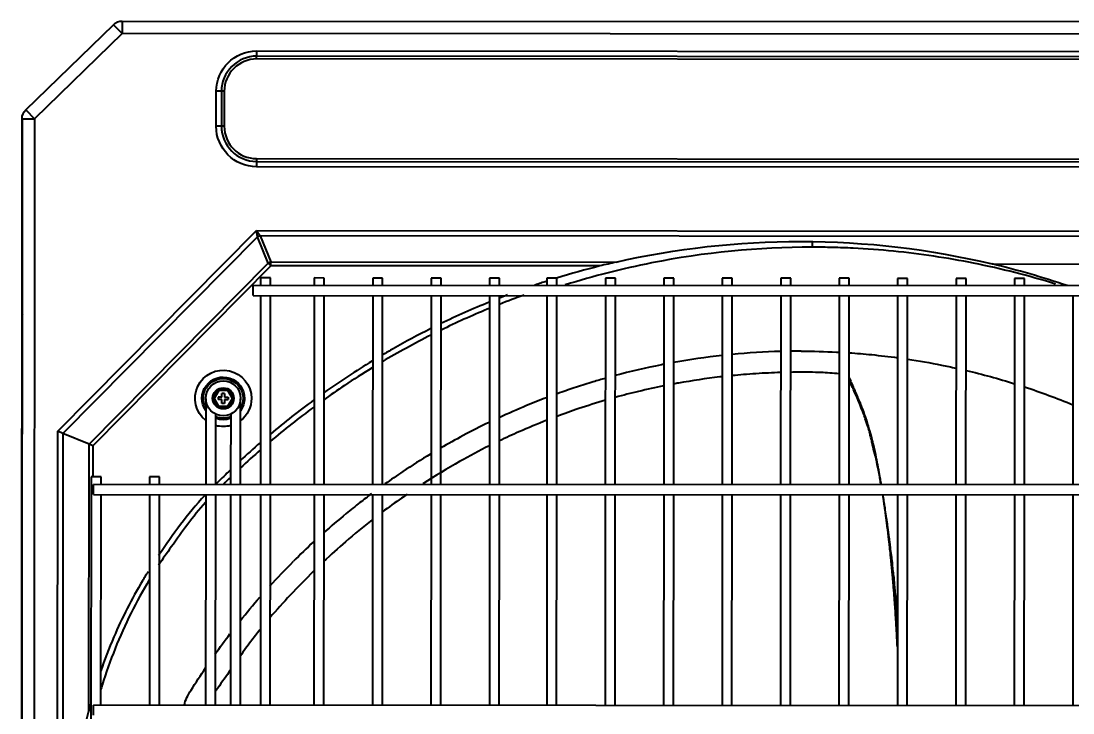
# Model space of a CAD drawing. Extents: x 58467 to 79089, y -33726 to -17391.
# Drawn here: x 72275.25 to 72317.54, y -20529.32 to -20501.52 of the extents above; entities that cross this region are included whole.
import ezdxf

# ---------------------------------------------------------------- set-up
doc = ezdxf.new("R2010")
doc.units = 0
doc.header["$LTSCALE"] = 100
doc.layers.add('+ENTE-ST-DOSEME USTU KONDDRENAJ', color=110, linetype='DOSEMEUSTUKONDENSDRENAJ_LINE', lineweight=40)
doc.linetypes.add('DOSEMEUSTUKONDENSDRENAJ_LINE', pattern='A,300,-40,["CD",Standard,S=15,R=0,X=-35,Y=-7.5],0', length=340)

# ---------------------------------------------------------------- blocks, each defined once
blk = doc.blocks.new('4. KAT')
at = {"color": 3}
for p, q in [((54063.248, -33206.174, -3.339), (54066.771, -33202.749, -3.339)), ((54066.771, -33202.749, -3.339), (54067.125, -33203.103, -3.339)), ((54067.125, -33202.603, -3.339), (54183.127, -33202.674, -3.339)), ((54067.125, -33202.603, -3.339), (54067.125, -33203.103, -3.339)), ((54067.125, -33203.103, -3.339), (54063.601, -33206.528, -3.339)), ((54183.127, -33203.173, -3.339), (54067.125, -33203.103, -3.339)), ((54072.531, -33203.802, -3.339), (54177.676, -33203.866, -3.339)), ((54072.531, -33203.802, -3.339), (54072.531, -33204.014, -3.339)), ((54177.676, -33204.078, -3.339), (54072.531, -33204.014, -3.339)), ((54072.531, -33204.126, -3.339), (54072.531, -33204.014, -3.339)), ((54177.676, -33204.19, -3.339), (54072.531, -33204.126, -3.339)), ((54070.905, -33206.831, -3.339), (54070.906, -33205.425, -3.339)), ((54071.118, -33205.425, -3.339), (54070.906, -33205.425, -3.339)), ((54071.118, -33205.425, -3.339), (54071.117, -33206.831, -3.339)), ((54071.23, -33205.425, -3.339), (54071.118, -33205.425, -3.339)), ((54071.23, -33205.425, -3.339), (54071.23, -33206.831, -3.339)), ((54063.248, -33206.174, -3.339), (54063.601, -33206.528, -3.339)), ((54063.06, -33274.579, -3.339), (54063.102, -33206.528, -3.339)), ((54063.102, -33206.574, -3.339), (54063.06, -33274.579, -3.339)), ((54063.102, -33206.574, -3.339), (54063.06, -33274.579, -3.339)), ((54063.102, -33206.528, -3.339), (54063.601, -33206.528, -3.339)), ((54063.601, -33206.528, -3.339), (54063.56, -33274.58, -3.339)), ((54071.117, -33206.831, -3.339), (54070.905, -33206.831, -3.339)), ((54071.23, -33206.831, -3.339), (54071.117, -33206.831, -3.339)), ((54072.529, -33208.243, -3.339), (54072.528, -33208.456, -3.339)), ((54072.529, -33208.131, -3.339), (54072.529, -33208.243, -3.339)), ((54072.529, -33208.131, -3.339), (54177.673, -33208.195, -3.339)), ((54072.529, -33208.243, -3.339), (54177.673, -33208.307, -3.339)), ((54177.673, -33208.52, -3.339), (54072.528, -33208.456, -3.339)), ((54064.534, -33219.089, -3.339), (54072.52, -33211.023, -3.339)), ((54072.52, -33211.023, -3.339), (54177.678, -33211.087, -3.339)), ((54072.562, -33211.28, -3.339), (54072.52, -33211.023, -3.339)), ((54072.52, -33211.023, -3.339), (54072.672, -33211.235, -3.339)), ((54072.672, -33211.235, -3.339), (54073.105, -33212.283, -3.339)), ((54177.526, -33211.299, -3.339), (54072.672, -33211.235, -3.339)), ((54072.562, -33211.28, -3.339), (54064.746, -33219.177, -3.339)), ((54072.995, -33212.328, -3.339), (54072.562, -33211.28, -3.339)), ((54065.793, -33219.612, -3.339), (54072.995, -33212.328, -3.339)), ((54073.105, -33212.438, -3.339), (54065.949, -33219.676, -3.339)), ((54073.105, -33212.438, -3.339), (54072.995, -33212.328, -3.339)), ((54073.105, -33212.283, -3.339), (54086.982, -33212.291, -3.339)), ((54073.105, -33212.438, -3.339), (54073.105, -33212.283, -3.339)), ((54086.333, -33212.446, -3.339), (54073.105, -33212.438, -3.339)), ((54102.099, -33212.365, -3.339), (54112.921, -33212.371, -3.339)), ((54072.692, -33212.927, -3.339), (54072.692, -33213.227, -3.339)), ((54073.092, -33212.927, -3.339), (54072.692, -33212.927, -3.339)), ((54073.092, -33213.227, -3.339), (54073.092, -33212.927, -3.339)), ((54074.848, -33212.928, -3.339), (54074.848, -33213.229, -3.339)), ((54075.248, -33212.929, -3.339), (54074.848, -33212.928, -3.339)), ((54075.248, -33213.229, -3.339), (54075.248, -33212.929, -3.339)), ((54077.198, -33212.93, -3.339), (54077.198, -33213.23, -3.339)), ((54077.598, -33212.93, -3.339), (54077.198, -33212.93, -3.339)), ((54077.598, -33213.23, -3.339), (54077.598, -33212.93, -3.339)), ((54079.548, -33212.931, -3.339), (54079.547, -33213.231, -3.339)), ((54079.947, -33212.931, -3.339), (54079.548, -33212.931, -3.339)), ((54079.947, -33213.232, -3.339), (54079.947, -33212.931, -3.339)), ((54081.897, -33212.933, -3.339), (54081.897, -33213.233, -3.339)), ((54082.297, -33212.933, -3.339), (54081.897, -33212.933, -3.339)), ((54082.297, -33213.233, -3.339), (54082.297, -33212.933, -3.339)), ((54084.204, -33212.934, -3.339), (54084.204, -33213.234, -3.339)), ((54084.604, -33212.934, -3.339), (54084.204, -33212.934, -3.339)), ((54084.604, -33213.234, -3.339), (54084.604, -33212.934, -3.339)), ((54086.553, -33212.935, -3.339), (54086.553, -33213.236, -3.339)), ((54086.953, -33212.936, -3.339), (54086.553, -33212.935, -3.339)), ((54086.953, -33213.236, -3.339), (54086.953, -33212.936, -3.339)), ((54088.903, -33212.937, -3.339), (54088.903, -33213.237, -3.339)), ((54089.303, -33212.937, -3.339), (54088.903, -33212.937, -3.339)), ((54089.303, -33213.237, -3.339), (54089.303, -33212.937, -3.339)), ((54091.253, -33212.938, -3.339), (54091.253, -33213.238, -3.339)), ((54091.653, -33212.939, -3.339), (54091.253, -33212.938, -3.339)), ((54091.652, -33213.239, -3.339), (54091.653, -33212.939, -3.339)), ((54093.602, -33212.94, -3.339), (54093.602, -33213.24, -3.339)), ((54094.002, -33212.94, -3.339), (54093.602, -33212.94, -3.339)), ((54094.002, -33213.24, -3.339), (54094.002, -33212.94, -3.339)), ((54095.952, -33212.941, -3.339), (54095.952, -33213.241, -3.339)), ((54096.352, -33212.941, -3.339), (54095.952, -33212.941, -3.339)), ((54096.352, -33213.242, -3.339), (54096.352, -33212.941, -3.339)), ((54098.302, -33212.943, -3.339), (54098.301, -33213.243, -3.339)), ((54098.702, -33212.943, -3.339), (54098.302, -33212.943, -3.339)), ((54098.701, -33213.243, -3.339), (54098.702, -33212.943, -3.339)), ((54100.651, -33212.944, -3.339), (54100.651, -33213.244, -3.339)), ((54101.051, -33212.944, -3.339), (54100.651, -33212.944, -3.339)), ((54101.051, -33213.244, -3.339), (54101.051, -33212.944, -3.339)), ((54103.001, -33212.945, -3.339), (54103.001, -33213.246, -3.339)), ((54103.401, -33212.946, -3.339), (54103.001, -33212.945, -3.339)), ((54103.401, -33213.246, -3.339), (54103.401, -33212.946, -3.339)), ((54072.391, -33213.427, -3.339), (54072.392, -33213.227, -3.339)), ((54177.847, -33213.291, -3.339), (54072.392, -33213.227, -3.339)), ((54072.391, -33213.627, -3.339), (54072.391, -33213.427, -3.339)), ((54072.391, -33213.627, -3.339), (54177.847, -33213.691, -3.339)), ((54072.691, -33213.627, -3.339), (54072.687, -33221.226, -3.339)), ((54073.087, -33221.226, -3.339), (54073.091, -33213.627, -3.339)), ((54074.848, -33213.629, -3.339), (54074.843, -33221.227, -3.339)), ((54075.243, -33221.228, -3.339), (54075.248, -33213.629, -3.339)), ((54077.197, -33213.63, -3.339), (54077.193, -33221.229, -3.339)), ((54077.593, -33221.229, -3.339), (54077.597, -33213.63, -3.339)), ((54079.547, -33213.631, -3.339), (54079.543, -33221.23, -3.339)), ((54079.942, -33221.231, -3.339), (54079.947, -33213.632, -3.339)), ((54081.897, -33213.633, -3.339), (54081.892, -33221.232, -3.339)), ((54082.292, -33221.232, -3.339), (54082.297, -33213.633, -3.339)), ((54084.203, -33213.634, -3.339), (54084.199, -33221.233, -3.339)), ((54084.599, -33221.233, -3.339), (54084.603, -33213.634, -3.339)), ((54086.553, -33213.636, -3.339), (54086.548, -33221.235, -3.339)), ((54086.948, -33221.235, -3.339), (54086.953, -33213.636, -3.339)), ((54088.903, -33213.637, -3.339), (54088.898, -33221.236, -3.339)), ((54089.298, -33221.236, -3.339), (54089.303, -33213.637, -3.339)), ((54091.252, -33213.638, -3.339), (54091.248, -33221.237, -3.339)), ((54091.648, -33221.238, -3.339), (54091.652, -33213.639, -3.339)), ((54093.602, -33213.64, -3.339), (54093.597, -33221.239, -3.339)), ((54093.997, -33221.239, -3.339), (54094.002, -33213.64, -3.339)), ((54095.952, -33213.641, -3.339), (54095.947, -33221.24, -3.339)), ((54096.347, -33221.241, -3.339), (54096.351, -33213.642, -3.339)), ((54098.301, -33213.643, -3.339), (54098.297, -33221.242, -3.339)), ((54098.697, -33221.242, -3.339), (54098.701, -33213.643, -3.339)), ((54100.651, -33213.644, -3.339), (54100.646, -33221.243, -3.339)), ((54101.046, -33221.243, -3.339), (54101.051, -33213.644, -3.339)), ((54103, -33213.646, -3.339), (54102.996, -33221.245, -3.339)), ((54103.396, -33221.245, -3.339), (54103.4, -33213.646, -3.339)), ((54105.35, -33213.647, -3.339), (54105.345, -33221.246, -3.339)), ((54063.117, -33214.722, -3.339), (54063.117, -33214.422, -3.339)), ((54063.117, -33214.722, -3.339), (54063.117, -33214.422, -3.339)), ((54063.097, -33214.722, -3.339), (54063.117, -33214.722, -3.339)), ((54063.097, -33214.722, -3.339), (54063.117, -33214.722, -3.339)), ((54063.114, -33219.205, -3.339), (54063.117, -33214.722, -3.339)), ((54063.114, -33219.205, -3.339), (54063.117, -33214.722, -3.339)), ((54070.764, -33217.766, -3.339), (54070.977, -33217.398, -3.339)), ((54071.006, -33217.448, -3.339), (54070.822, -33217.766, -3.339)), ((54070.977, -33217.398, -3.339), (54071.402, -33217.398, -3.339)), ((54071.006, -33217.448, -3.339), (54070.977, -33217.398, -3.339)), ((54071.373, -33217.448, -3.339), (54071.006, -33217.448, -3.339)), ((54071.239, -33217.566, -3.339), (54071.139, -33217.566, -3.339)), ((54071.139, -33217.716, -3.339), (54071.139, -33217.566, -3.339)), ((54071.239, -33217.566, -3.339), (54071.239, -33217.716, -3.339)), ((54071.402, -33217.398, -3.339), (54071.373, -33217.448, -3.339)), ((54071.556, -33217.767, -3.339), (54071.373, -33217.448, -3.339)), ((54071.402, -33217.398, -3.339), (54071.614, -33217.767, -3.339)), ((54070.489, -33217.782, -3.339), (54070.488, -33219.159, -3.339)), ((54070.976, -33218.134, -3.339), (54070.764, -33217.766, -3.339)), ((54070.822, -33217.766, -3.339), (54070.764, -33217.766, -3.339)), ((54070.822, -33217.766, -3.339), (54071.005, -33218.084, -3.339)), ((54070.989, -33217.716, -3.339), (54070.989, -33217.816, -3.339)), ((54071.139, -33217.716, -3.339), (54070.989, -33217.716, -3.339)), ((54071.139, -33217.816, -3.339), (54070.989, -33217.816, -3.339)), ((54071.139, -33217.966, -3.339), (54071.139, -33217.816, -3.339)), ((54071.239, -33217.966, -3.339), (54071.139, -33217.966, -3.339)), ((54071.239, -33217.716, -3.339), (54071.389, -33217.716, -3.339)), ((54071.239, -33217.816, -3.339), (54071.239, -33217.966, -3.339)), ((54071.239, -33217.816, -3.339), (54071.389, -33217.816, -3.339)), ((54071.372, -33218.084, -3.339), (54071.556, -33217.767, -3.339)), ((54071.389, -33217.716, -3.339), (54071.389, -33217.816, -3.339)), ((54071.614, -33217.767, -3.339), (54071.401, -33218.134, -3.339)), ((54071.614, -33217.767, -3.339), (54071.556, -33217.767, -3.339)), ((54071.888, -33219.16, -3.339), (54071.889, -33217.783, -3.339)), ((54070.888, -33219.159, -3.339), (54070.889, -33218.399, -3.339)), ((54071.005, -33218.084, -3.339), (54070.976, -33218.134, -3.339)), ((54071.401, -33218.134, -3.339), (54070.976, -33218.134, -3.339)), ((54071.005, -33218.084, -3.339), (54071.372, -33218.084, -3.339)), ((54071.401, -33218.134, -3.339), (54071.372, -33218.084, -3.339)), ((54071.488, -33218.399, -3.339), (54071.488, -33219.159, -3.339)), ((54064.504, -33268.145, -3.339), (54064.534, -33219.089, -3.339)), ((54064.746, -33219.177, -3.339), (54064.534, -33219.089, -3.339)), ((54064.746, -33219.177, -3.339), (54064.716, -33267.993, -3.339)), ((54065.793, -33219.612, -3.339), (54064.746, -33219.177, -3.339)), ((54070.488, -33219.159, -3.339), (54070.488, -33219.442, -3.339)), ((54070.888, -33219.442, -3.339), (54070.888, -33219.159, -3.339)), ((54071.488, -33219.159, -3.339), (54071.488, -33219.442, -3.339)), ((54071.888, -33219.442, -3.339), (54071.888, -33219.16, -3.339)), ((54065.787, -33230.323, -3.339), (54065.793, -33219.612, -3.339)), ((54065.949, -33219.676, -3.339), (54065.793, -33219.612, -3.339)), ((54065.949, -33219.676, -3.339), (54065.948, -33220.922, -3.339)), ((54070.488, -33219.442, -3.339), (54070.488, -33219.807, -3.339)), ((54070.888, -33219.808, -3.339), (54070.888, -33219.442, -3.339)), ((54071.488, -33219.442, -3.339), (54071.487, -33219.808, -3.339)), ((54071.887, -33219.808, -3.339), (54071.888, -33219.442, -3.339)), ((54071.888, -33219.442, -3.339), (54071.888, -33219.442, -3.339)), ((54070.488, -33220.09, -3.339), (54070.487, -33221.225, -3.339)), ((54070.488, -33219.807, -3.339), (54070.488, -33220.09, -3.339)), ((54070.887, -33221.225, -3.339), (54070.888, -33220.09, -3.339)), ((54070.888, -33220.09, -3.339), (54070.888, -33219.808, -3.339)), ((54071.487, -33219.808, -3.339), (54071.487, -33220.091, -3.339)), ((54071.487, -33220.091, -3.339), (54071.487, -33221.225, -3.339)), ((54071.887, -33220.091, -3.339), (54071.887, -33219.808, -3.339)), ((54071.887, -33219.808, -3.339), (54071.887, -33219.808, -3.339)), ((54071.887, -33221.225, -3.339), (54071.887, -33220.091, -3.339)), ((54065.879, -33220.922, -3.339), (54065.851, -33266.314, -3.339)), ((54066.279, -33220.922, -3.339), (54065.879, -33220.922, -3.339)), ((54066.278, -33221.222, -3.339), (54066.279, -33220.922, -3.339)), ((54068.228, -33220.923, -3.339), (54068.228, -33221.223, -3.339)), ((54068.628, -33220.923, -3.339), (54068.228, -33220.923, -3.339)), ((54068.628, -33221.223, -3.339), (54068.628, -33220.923, -3.339)), ((54184.341, -33221.294, -3.339), (54065.978, -33221.222, -3.339)), ((54065.978, -33221.422, -3.339), (54065.978, -33221.222, -3.339)), ((54065.978, -33221.622, -3.339), (54065.978, -33221.422, -3.339)), ((54065.978, -33221.622, -3.339), (54184.341, -33221.694, -3.339)), ((54066.273, -33230.1, -3.339), (54066.278, -33221.622, -3.339)), ((54068.228, -33221.623, -3.339), (54068.223, -33230.102, -3.339)), ((54068.623, -33230.102, -3.339), (54068.628, -33221.623, -3.339)), ((54070.487, -33221.625, -3.339), (54070.482, -33230.103, -3.339)), ((54070.882, -33230.103, -3.339), (54070.887, -33221.625, -3.339)), ((54071.486, -33221.625, -3.339), (54071.481, -33230.103, -3.339)), ((54071.881, -33230.104, -3.339), (54071.886, -33221.625, -3.339)), ((54072.686, -33221.626, -3.339), (54072.681, -33230.105, -3.339)), ((54073.081, -33230.105, -3.339), (54073.086, -33221.626, -3.339)), ((54074.843, -33221.627, -3.339), (54074.838, -33230.106, -3.339)), ((54075.238, -33230.106, -3.339), (54075.243, -33221.628, -3.339)), ((54077.193, -33221.629, -3.339), (54077.187, -33230.108, -3.339)), ((54077.587, -33230.108, -3.339), (54077.593, -33221.629, -3.339)), ((54079.542, -33221.63, -3.339), (54079.537, -33230.109, -3.339)), ((54079.937, -33230.109, -3.339), (54079.942, -33221.631, -3.339)), ((54081.892, -33221.632, -3.339), (54081.887, -33230.11, -3.339)), ((54082.287, -33230.111, -3.339), (54082.292, -33221.632, -3.339)), ((54084.199, -33221.633, -3.339), (54084.193, -33230.112, -3.339)), ((54084.593, -33230.112, -3.339), (54084.598, -33221.633, -3.339)), ((54086.548, -33221.635, -3.339), (54086.543, -33230.113, -3.339)), ((54086.943, -33230.113, -3.339), (54086.948, -33221.635, -3.339)), ((54088.898, -33221.636, -3.339), (54088.893, -33230.115, -3.339)), ((54089.293, -33230.115, -3.339), (54089.298, -33221.636, -3.339)), ((54091.247, -33221.637, -3.339), (54091.242, -33230.116, -3.339)), ((54091.642, -33230.116, -3.339), (54091.647, -33221.638, -3.339)), ((54093.597, -33221.639, -3.339), (54093.592, -33230.117, -3.339)), ((54093.992, -33230.118, -3.339), (54093.997, -33221.639, -3.339)), ((54095.947, -33221.64, -3.339), (54095.942, -33230.119, -3.339)), ((54096.341, -33230.119, -3.339), (54096.347, -33221.641, -3.339)), ((54098.296, -33221.642, -3.339), (54098.291, -33230.12, -3.339)), ((54098.691, -33230.121, -3.339), (54098.696, -33221.642, -3.339)), ((54100.646, -33221.643, -3.339), (54100.641, -33230.122, -3.339)), ((54101.041, -33230.122, -3.339), (54101.046, -33221.643, -3.339)), ((54102.996, -33221.645, -3.339), (54102.99, -33230.123, -3.339)), ((54103.39, -33230.123, -3.339), (54103.396, -33221.645, -3.339)), ((54105.345, -33221.646, -3.339), (54105.34, -33230.125, -3.339)), ((54184.336, -33230.172, -3.339), (54065.973, -33230.1, -3.339)), ((54065.973, -33230.3, -3.339), (54065.973, -33230.1, -3.339)), ((54065.973, -33230.5, -3.339), (54065.973, -33230.3, -3.339))]:
    blk.add_line(p, q, dxfattribs=at)
for radius in [0.7, 0.425, 0.425]:
    blk.add_circle((54071.189, -33217.766, -3.339), radius, dxfattribs=at)
at = {"color": 3, "extrusion": (0, 0, -1)}
for centre, radius, start, end in [((-54067.125, -33203.103, 3.339), 0.5, 45.0349, 90.0349), ((-54072.53, -33205.426, 3.339), 1.624, 0.0349, 90.0349), ((-54063.601, -33206.528, 3.339), 0.5, 0.0349, 45.0349), ((-54072.529, -33206.832, 3.339), 1.624, 270.0349, 0.0349), ((-54063.037, -33214.422, 3.339), 0.08, 138.6244, 180.0349), ((-54063.037, -33214.422, 3.339), 0.08, 138.6244, 180.0349), ((-54071.189, -33217.766, 3.339), 1.133, 308.178, 180.0349), ((-54071.189, -33217.766, 3.339), 0.856, 324.8223, 180.0349), ((-54071.189, -33217.766, 3.339), 0.8, 331.0548, 180.0349), ((-54071.189, -33217.766, 3.339), 0.8, 180.0349, 209.0205), ((-54071.189, -33217.766, 3.339), 0.856, 180.0349, 215.2529), ((-54071.189, -33217.766, 3.339), 1.133, 180.0349, 231.8974), ((-54071.189, -33217.766, 3.339), 1.133, 254.6956, 285.3799), ((-54071.189, -33217.766, 3.339), 0.8, 248.0298, 292.0456), ((-54071.189, -33217.766, 3.339), 0.856, 249.5487, 290.5267)]:
    blk.add_arc(centre, radius, start, end, dxfattribs=at)
at = {"color": 3}
for centre, radius, start, end in [((54072.53, -33205.426, -3.339), 1.412, 89.9651, 179.9651), ((54072.53, -33205.426, -3.339), 1.3, 89.9651, 179.9651), ((54072.529, -33206.832, -3.339), 1.412, 179.9651, 269.9651), ((54072.529, -33206.832, -3.339), 1.3, 179.9651, 269.9651)]:
    blk.add_arc(centre, radius, start, end, dxfattribs=at)
for centre in [(54072.672, -33211.39, -3.339), (54073.105, -33212.438, -3.339)]:
    blk.add_ellipse(centre, major_axis=(-0.203, -0.084), ratio=0.678598, start_param=4.438375, end_param=4.986403, dxfattribs=at)
for points, knots in [([(54094.875, -33211.692, -3.339), (54092.702, -33211.689, -3.339), (54090.519, -33211.904, -3.339), (54087.233, -33212.556, -3.339), (54086.078, -33212.851, -3.339), (54084.94, -33213.209, -3.339)], [0, 0, 0, 0, 0.642828, 0.642828, 1, 1, 1, 1]), ([(54104.649, -33213.171, -3.339), (54103.568, -33212.836, -3.339), (54102.471, -33212.557, -3.339), (54100.3, -33212.122, -3.339), (54099.225, -33211.961, -3.339), (54097.597, -33211.8, -3.339), (54097.054, -33211.759, -3.339), (54096.237, -33211.719, -3.339), (54095.965, -33211.709, -3.339), (54095.421, -33211.696, -3.339), (54095.144, -33211.692, -3.339), (54094.875, -33211.692, -3.339)], [0, 0, 0, 0, 0.344826, 0.344826, 0.672413, 0.672413, 0.836207, 0.836207, 0.918103, 0.918103, 1, 1, 1, 1]), ([(54081.886, -33214.152, -3.339), (54081.858, -33214.164, -3.339), (54081.83, -33214.175, -3.339), (54081.176, -33214.445, -3.339), (54080.556, -33214.724, -3.339), (54079.944, -33215.022, -3.339)], [0, 0, 0, 0, 0.043139, 0.043139, 1, 1, 1, 1]), ([(54079.536, -33214.963, -3.339), (54079.023, -33215.22, -3.339), (54078.518, -33215.489, -3.339), (54077.878, -33215.852, -3.339), (54077.735, -33215.935, -3.339), (54077.593, -33216.019, -3.339)], [0, 0, 0, 0, 0.775009, 0.775009, 1, 1, 1, 1]), ([(54094.43, -33215.868, -3.339), (54094.907, -33215.869, -3.339), (54095.375, -33215.881, -3.339), (54095.882, -33215.906, -3.339), (54095.917, -33215.908, -3.339), (54095.952, -33215.91, -3.339)], [0, 0, 0, 0, 0.930665, 0.930665, 1, 1, 1, 1]), ([(54096.352, -33215.934, -3.339), (54096.655, -33215.954, -3.339), (54096.958, -33215.979, -3.339), (54097.609, -33216.044, -3.339), (54097.957, -33216.085, -3.339), (54098.304, -33216.132, -3.339)], [0, 0, 0, 0, 0.464066, 0.464066, 1, 1, 1, 1]), ([(54098.705, -33216.189, -3.339), (54099.159, -33216.258, -3.339), (54099.612, -33216.337, -3.339), (54100.26, -33216.466, -3.339), (54100.457, -33216.508, -3.339), (54100.654, -33216.551, -3.339)], [0, 0, 0, 0, 0.694891, 0.694891, 1, 1, 1, 1]), ([(54077.17, -33216.542, -3.339), (54076.797, -33216.77, -3.339), (54076.428, -33217.006, -3.339), (54075.779, -33217.439, -3.339), (54075.496, -33217.635, -3.339), (54075.215, -33217.835, -3.339)], [0, 0, 0, 0, 0.558497, 0.558497, 1, 1, 1, 1]), ([(54088.9, -33216.4, -3.339), (54088.869, -33216.406, -3.339), (54088.838, -33216.412, -3.339), (54088.183, -33216.541, -3.339), (54087.561, -33216.686, -3.339), (54086.943, -33216.852, -3.339)], [0, 0, 0, 0, 0.0469, 0.0469, 1, 1, 1, 1]), ([(54093.599, -33216.728, -3.339), (54093.434, -33216.733, -3.339), (54092.935, -33216.751, -3.339), (54092.286, -33216.794, -3.339), (54091.802, -33216.838, -3.339), (54091.65, -33216.853, -3.339)], [0, 0, 0, 0, 0.252208, 0.764491, 1, 1, 1, 1]), ([(54095.948, -33216.776, -3.339), (54095.701, -33216.754, -3.339), (54095.164, -33216.718, -3.339), (54094.517, -33216.714, -3.339), (54094.115, -33216.718, -3.339), (54093.998, -33216.72, -3.339)], [0, 0, 0, 0, 0.37572, 0.818355, 1, 1, 1, 1]), ([(54086.545, -33216.961, -3.339), (54086.385, -33217.006, -3.339), (54086.225, -33217.053, -3.339), (54085.839, -33217.17, -3.339), (54085.613, -33217.241, -3.339), (54085.162, -33217.39, -3.339), (54084.937, -33217.467, -3.339), (54084.671, -33217.561, -3.339), (54084.63, -33217.576, -3.339), (54084.589, -33217.591, -3.339)], [0, 0, 0, 0, 0.243898, 0.243898, 0.590099, 0.590099, 0.9363, 0.9363, 1, 1, 1, 1]), ([(54091.25, -33216.895, -3.339), (54091.217, -33216.899, -3.339), (54090.629, -33216.967, -3.339), (54089.979, -33217.063, -3.339), (54089.363, -33217.175, -3.339), (54089.3, -33217.186, -3.339)], [0, 0, 0, 0, 0.051596, 0.904233, 1, 1, 1, 1]), ([(54096.427, -33217.08, -3.339), (54096.41, -33217.048, -3.339), (54096.38, -33216.995, -3.339), (54096.358, -33216.956, -3.339), (54096.349, -33216.941, -3.339)], [0, 0, 0, 0, 0.532534, 1, 1, 1, 1]), ([(54097.634, -33221.242, -3.339), (54097.633, -33221.233, -3.339), (54097.624, -33221.175, -3.339), (54097.608, -33221.065, -3.339), (54097.574, -33220.866, -3.339), (54097.512, -33220.577, -3.339), (54097.468, -33220.344, -3.339), (54097.391, -33219.993, -3.339), (54097.328, -33219.789, -3.339), (54097.277, -33219.552, -3.339), (54097.237, -33219.372, -3.339), (54097.191, -33219.19, -3.339), (54097.147, -33219.043, -3.339), (54097.119, -33218.948, -3.339), (54097.092, -33218.857, -3.339), (54097.051, -33218.734, -3.339), (54096.992, -33218.554, -3.339), (54096.871, -33218.213, -3.339), (54096.719, -33217.839, -3.339), (54096.563, -33217.481, -3.339), (54096.474, -33217.302, -3.339), (54096.42, -33217.19, -3.339), (54096.388, -33217.102, -3.339), (54096.38, -33217.01, -3.339), (54096.371, -33216.965, -3.339), (54096.369, -33216.946, -3.339)], [0, 0, 0, 0, 0.005394, 0.035574, 0.066603, 0.130629, 0.243655, 0.266475, 0.346531, 0.38044, 0.417111, 0.456558, 0.498164, 0.521749, 0.531848, 0.564447, 0.595782, 0.649695, 0.782565, 0.838846, 0.88891, 0.914609, 0.933595, 0.963425, 1, 1, 1, 1]), ([(54097.646, -33221.242, -3.339), (54097.645, -33221.24, -3.339), (54097.638, -33221.195, -3.339), (54097.623, -33221.107, -3.339), (54097.601, -33220.978, -3.339), (54097.581, -33220.865, -3.339), (54097.558, -33220.739, -3.339), (54097.538, -33220.628, -3.339), (54097.512, -33220.491, -3.339), (54097.49, -33220.383, -3.339), (54097.463, -33220.247, -3.339), (54097.441, -33220.14, -3.339), (54097.416, -33220.019, -3.339), (54097.393, -33219.913, -3.339), (54097.366, -33219.794, -3.339), (54097.339, -33219.675, -3.339), (54097.314, -33219.57, -3.339), (54097.288, -33219.465, -3.339), (54097.262, -33219.361, -3.339), (54097.235, -33219.258, -3.339), (54097.207, -33219.156, -3.339), (54097.18, -33219.056, -3.339), (54097.151, -33218.957, -3.339), (54097.123, -33218.862, -3.339), (54097.093, -33218.763, -3.339), (54097.062, -33218.667, -3.339), (54097.035, -33218.584, -3.339), (54097.007, -33218.502, -3.339), (54096.974, -33218.409, -3.339), (54096.941, -33218.317, -3.339), (54096.912, -33218.238, -3.339), (54096.882, -33218.16, -3.339), (54096.853, -33218.083, -3.339), (54096.818, -33217.997, -3.339), (54096.788, -33217.923, -3.339), (54096.759, -33217.85, -3.339), (54096.733, -33217.789, -3.339), (54096.708, -33217.729, -3.339), (54096.679, -33217.661, -3.339), (54096.651, -33217.595, -3.339), (54096.623, -33217.529, -3.339), (54096.6, -33217.477, -3.339), (54096.576, -33217.422, -3.339), (54096.556, -33217.376, -3.339), (54096.533, -33217.323, -3.339), (54096.515, -33217.282, -3.339), (54096.494, -33217.234, -3.339), (54096.476, -33217.193, -3.339), (54096.461, -33217.158, -3.339), (54096.445, -33217.121, -3.339), (54096.438, -33217.105, -3.339), (54096.436, -33217.1, -3.339)], [0, 0, 0, 0, 0.000919, 0.026107, 0.051295, 0.076483, 0.093275, 0.126859, 0.143651, 0.177235, 0.194027, 0.227611, 0.244403, 0.269591, 0.294779, 0.319967, 0.345155, 0.361947, 0.387135, 0.412323, 0.429115, 0.454303, 0.479491, 0.496283, 0.521471, 0.546659, 0.563451, 0.580243, 0.605431, 0.630619, 0.647411, 0.664203, 0.689391, 0.706183, 0.731372, 0.748164, 0.764956, 0.781748, 0.79854, 0.823728, 0.84052, 0.857312, 0.874104, 0.890896, 0.907688, 0.92448, 0.941272, 0.958064, 0.974856, 0.991648, 1, 1, 1, 1]), ([(54088.901, -33217.264, -3.339), (54088.563, -33217.331, -3.339), (54087.914, -33217.474, -3.339), (54087.264, -33217.641, -3.339), (54086.951, -33217.728, -3.339)], [0, 0, 0, 0, 0.520178, 1, 1, 1, 1]), ([(54084.19, -33217.739, -3.339), (54083.92, -33217.841, -3.339), (54083.651, -33217.947, -3.339), (54083.013, -33218.211, -3.339), (54082.644, -33218.373, -3.339), (54082.28, -33218.542, -3.339)], [0, 0, 0, 0, 0.416753, 0.416753, 1, 1, 1, 1]), ([(54086.551, -33217.841, -3.339), (54086.194, -33217.946, -3.339), (54085.544, -33218.15, -3.339), (54084.893, -33218.381, -3.339), (54084.6, -33218.491, -3.339)], [0, 0, 0, 0, 0.549857, 1, 1, 1, 1]), ([(54081.879, -33218.731, -3.339), (54081.526, -33218.901, -3.339), (54081.177, -33219.078, -3.339), (54080.527, -33219.425, -3.339), (54080.226, -33219.592, -3.339), (54079.927, -33219.765, -3.339)], [0, 0, 0, 0, 0.531495, 0.531495, 1, 1, 1, 1]), ([(54084.199, -33218.644, -3.339), (54083.824, -33218.791, -3.339), (54083.187, -33219.056, -3.339), (54082.551, -33219.349, -3.339), (54082.29, -33219.475, -3.339)], [0, 0, 0, 0, 0.58808, 1, 1, 1, 1]), ([(54081.889, -33219.671, -3.339), (54081.489, -33219.871, -3.339), (54080.591, -33220.347, -3.339), (54079.703, -33220.882, -3.339), (54079.215, -33221.197, -3.339)], [0, 0, 0, 0, 0.44453, 1, 1, 1, 1]), ([(54079.526, -33220.003, -3.339), (54079.15, -33220.229, -3.339), (54078.778, -33220.464, -3.339), (54078.169, -33220.87, -3.339), (54077.929, -33221.035, -3.339), (54077.69, -33221.204, -3.339)], [0, 0, 0, 0, 0.601739, 0.601739, 1, 1, 1, 1]), ([(54077.147, -33221.6, -3.339), (54076.992, -33221.716, -3.339), (54076.838, -33221.833, -3.339), (54076.497, -33222.098, -3.339), (54076.311, -33222.247, -3.339), (54075.819, -33222.65, -3.339), (54075.516, -33222.908, -3.339), (54075.219, -33223.172, -3.339)], [0, 0, 0, 0, 0.233835, 0.233835, 0.520573, 0.520573, 1, 1, 1, 1]), ([(54078.584, -33221.617, -3.339), (54078.509, -33221.668, -3.339), (54078.172, -33221.901, -3.339), (54077.838, -33222.143, -3.339), (54077.58, -33222.337, -3.339)], [0, 0, 0, 0, 0.220681, 1, 1, 1, 1]), ([(54098.293, -33227.75, -3.339), (54098.292, -33227.735, -3.339), (54098.289, -33227.671, -3.339), (54098.283, -33227.556, -3.339), (54098.275, -33227.391, -3.339), (54098.267, -33227.244, -3.339), (54098.259, -33227.083, -3.339), (54098.25, -33226.938, -3.339), (54098.241, -33226.776, -3.339), (54098.231, -33226.615, -3.339), (54098.221, -33226.47, -3.339), (54098.211, -33226.308, -3.339), (54098.201, -33226.161, -3.339), (54098.189, -33225.997, -3.339), (54098.178, -33225.85, -3.339), (54098.167, -33225.705, -3.339), (54098.155, -33225.546, -3.339), (54098.142, -33225.389, -3.339), (54098.129, -33225.231, -3.339), (54098.116, -33225.074, -3.339), (54098.103, -33224.933, -3.339), (54098.089, -33224.776, -3.339), (54098.076, -33224.634, -3.339), (54098.061, -33224.475, -3.339), (54098.047, -33224.332, -3.339), (54098.032, -33224.19, -3.339), (54098.016, -33224.034, -3.339), (54098.002, -33223.896, -3.339), (54097.985, -33223.743, -3.339), (54097.97, -33223.606, -3.339), (54097.953, -33223.454, -3.339), (54097.935, -33223.303, -3.339), (54097.919, -33223.167, -3.339), (54097.9, -33223.015, -3.339), (54097.883, -33222.879, -3.339), (54097.864, -33222.726, -3.339), (54097.846, -33222.589, -3.339), (54097.828, -33222.455, -3.339), (54097.807, -33222.307, -3.339), (54097.789, -33222.175, -3.339), (54097.768, -33222.029, -3.339), (54097.751, -33221.913, -3.339), (54097.73, -33221.773, -3.339), (54097.718, -33221.692, -3.339), (54097.709, -33221.639, -3.339)], [0, 0, 0, 0, 0.006537, 0.029522, 0.052508, 0.083155, 0.098479, 0.129126, 0.152111, 0.175096, 0.205744, 0.221067, 0.251714, 0.2747, 0.297685, 0.32067, 0.343656, 0.374303, 0.397288, 0.420274, 0.450921, 0.466244, 0.496892, 0.519877, 0.542862, 0.565848, 0.588833, 0.61948, 0.634804, 0.665451, 0.688436, 0.711422, 0.742069, 0.757393, 0.78804, 0.811025, 0.83401, 0.856996, 0.879981, 0.910628, 0.925952, 0.956599, 0.971923, 1, 1, 1, 1]), ([(54098.294, -33226.529, -3.339), (54098.29, -33226.496, -3.339), (54098.276, -33226.367, -3.339), (54098.264, -33226.179, -3.339), (54098.25, -33225.961, -3.339), (54098.228, -33225.731, -3.339), (54098.199, -33225.492, -3.339), (54098.18, -33225.28, -3.339), (54098.168, -33225.1, -3.339), (54098.152, -33224.929, -3.339), (54098.117, -33224.711, -3.339), (54098.098, -33224.456, -3.339), (54098.075, -33224.228, -3.339), (54098.045, -33223.999, -3.339), (54098.011, -33223.771, -3.339), (54097.989, -33223.546, -3.339), (54097.955, -33223.251, -3.339), (54097.91, -33223.027, -3.339), (54097.883, -33222.764, -3.339), (54097.851, -33222.514, -3.339), (54097.805, -33222.251, -3.339), (54097.77, -33222.028, -3.339), (54097.744, -33221.842, -3.339), (54097.727, -33221.729, -3.339), (54097.714, -33221.665, -3.339), (54097.709, -33221.64, -3.339)], [0, 0, 0, 0, 0.018147, 0.072604, 0.104033, 0.137751, 0.209267, 0.273712, 0.29859, 0.319902, 0.366361, 0.424834, 0.458218, 0.494226, 0.568305, 0.629107, 0.652171, 0.729744, 0.761435, 0.795633, 0.869455, 0.937429, 0.963885, 0.985806, 1, 1, 1, 1]), ([(54070.477, -33221.955, -3.339), (54069.95, -33222.52, -3.339), (54069.549, -33223.117, -3.339), (54068.925, -33223.976, -3.339), (54068.755, -33224.22, -3.339), (54068.592, -33224.468, -3.339)], [0, 0, 0, 0, 0.719648, 0.719648, 1, 1, 1, 1]), ([(54077.178, -33222.645, -3.339), (54076.816, -33222.927, -3.339), (54076.156, -33223.47, -3.339), (54075.514, -33224.05, -3.339), (54075.223, -33224.325, -3.339)], [0, 0, 0, 0, 0.541295, 1, 1, 1, 1]), ([(54068.167, -33224.728, -3.339), (54068.09, -33224.852, -3.339), (54068.014, -33224.976, -3.339), (54067.511, -33225.822, -3.339), (54067.124, -33226.579, -3.339), (54066.594, -33227.809, -3.339), (54066.416, -33228.271, -3.339), (54066.255, -33228.74, -3.339)], [0, 0, 0, 0, 0.098619, 0.098619, 0.666619, 0.666619, 1, 1, 1, 1]), ([(54074.822, -33224.71, -3.339), (54074.503, -33225.023, -3.339), (54073.907, -33225.633, -3.339), (54073.329, -33226.275, -3.339), (54073.062, -33226.587, -3.339)], [0, 0, 0, 0, 0.526998, 1, 1, 1, 1]), ([(54068.217, -33225.063, -3.339), (54067.956, -33225.494, -3.339), (54067.712, -33225.937, -3.339), (54067.02, -33227.318, -3.339), (54066.626, -33228.301, -3.339), (54066.299, -33229.363, -3.339), (54066.278, -33229.433, -3.339), (54066.257, -33229.504, -3.339)], [0, 0, 0, 0, 0.31261, 0.31261, 0.954356, 0.954356, 1, 1, 1, 1]), ([(54072.667, -33227.064, -3.339), (54072.541, -33227.219, -3.339), (54072.273, -33227.563, -3.339), (54072.016, -33227.918, -3.339), (54071.879, -33228.112, -3.339)], [0, 0, 0, 0, 0.45942, 1, 1, 1, 1]), ([(54069.628, -33230.086, -3.339), (54069.655, -33229.886, -3.339), (54069.959, -33229.383, -3.339), (54070.278, -33228.89, -3.339), (54070.477, -33228.596, -3.339)], [0, 0, 0, 0, 0.394402, 1, 1, 1, 1]), ([(54071.483, -33228.677, -3.339), (54071.313, -33228.921, -3.339), (54071.115, -33229.206, -3.339), (54070.91, -33229.488, -3.339), (54070.882, -33229.527, -3.339)], [0, 0, 0, 0, 0.861799, 1, 1, 1, 1]), ([(54064.943, -33244.601, -3.339), (54064.944, -33242.203, -3.339), (54064.989, -33239.808, -3.339), (54065.101, -33236.815, -3.339), (54065.126, -33236.217, -3.339), (54065.182, -33235.022, -3.339), (54065.208, -33234.424, -3.339), (54065.32, -33232.638, -3.339), (54065.501, -33231.469, -3.339), (54065.787, -33230.323, -3.339)], [0, 0, 0, 0, 0.5, 0.5, 0.625, 0.625, 0.75, 0.75, 1, 1, 1, 1])]:
    blk.add_open_spline(points, degree=3, knots=knots, dxfattribs=at)
for points in [[(54086.982, -33212.291, -3.339), (54089.393, -33211.741, -3.339), (54091.865, -33211.456, -3.339), (54094.403, -33211.46, -3.339)], [(54094.404, -33211.46, -3.339), (54097.04, -33211.459, -3.339), (54099.603, -33211.769, -3.339), (54102.099, -33212.365, -3.339)], [(54094.875, -33211.692, -3.339), (54094.875, -33211.635, -3.339), (54094.875, -33211.552, -3.339), (54094.875, -33211.461, -3.339)], [(54086.333, -33212.446, -3.339), (54085.747, -33212.592, -3.339), (54085.167, -33212.754, -3.339), (54084.592, -33212.932, -3.339)], [(54086.982, -33212.291, -3.339), (54086.768, -33212.34, -3.339), (54086.55, -33212.392, -3.339), (54086.333, -33212.446, -3.339)], [(54105.115, -33213.236, -3.339), (54104.129, -33212.9, -3.339), (54103.124, -33212.609, -3.339), (54102.099, -33212.365, -3.339)], [(54084.193, -33213.058, -3.339), (54084.036, -33213.108, -3.339), (54083.879, -33213.16, -3.339), (54083.722, -33213.213, -3.339)], [(54082.622, -33213.609, -3.339), (54082.509, -33213.652, -3.339), (54082.396, -33213.695, -3.339), (54082.284, -33213.739, -3.339)], [(54083.292, -33213.613, -3.339), (54082.957, -33213.733, -3.339), (54082.623, -33213.859, -3.339), (54082.291, -33213.99, -3.339)], [(54081.881, -33213.9, -3.339), (54081.227, -33214.167, -3.339), (54080.579, -33214.455, -3.339), (54079.941, -33214.763, -3.339)], [(54079.539, -33215.223, -3.339), (54078.875, -33215.558, -3.339), (54078.222, -33215.916, -3.339), (54077.582, -33216.294, -3.339)], [(54093.6, -33215.88, -3.339), (54092.946, -33215.898, -3.339), (54092.297, -33215.939, -3.339), (54091.65, -33216.001, -3.339)], [(54094.43, -33215.868, -3.339), (54094.287, -33215.868, -3.339), (54094.143, -33215.869, -3.339), (54094, -33215.871, -3.339)], [(54077.185, -33216.262, -3.339), (54076.521, -33216.664, -3.339), (54075.873, -33217.089, -3.339), (54075.241, -33217.536, -3.339)], [(54091.249, -33216.042, -3.339), (54090.594, -33216.114, -3.339), (54089.944, -33216.209, -3.339), (54089.297, -33216.325, -3.339)], [(54101.057, -33216.643, -3.339), (54101.711, -33216.798, -3.339), (54102.36, -33216.976, -3.339), (54103.001, -33217.176, -3.339)], [(54103.406, -33217.305, -3.339), (54104.062, -33217.52, -3.339), (54104.711, -33217.759, -3.339), (54105.35, -33218.02, -3.339)], [(54074.832, -33217.831, -3.339), (54074.236, -33218.266, -3.339), (54073.654, -33218.722, -3.339), (54073.087, -33219.198, -3.339)], [(54074.826, -33218.117, -3.339), (54074.229, -33218.558, -3.339), (54073.646, -33219.018, -3.339), (54073.079, -33219.498, -3.339)], [(54072.675, -33219.55, -3.339), (54072.402, -33219.787, -3.339), (54072.132, -33220.029, -3.339), (54071.866, -33220.276, -3.339)], [(54072.687, -33219.835, -3.339), (54072.412, -33220.075, -3.339), (54072.141, -33220.319, -3.339), (54071.874, -33220.569, -3.339)], [(54071.471, -33220.648, -3.339), (54071.296, -33220.816, -3.339), (54071.122, -33220.986, -3.339), (54070.95, -33221.158, -3.339)], [(54071.477, -33220.946, -3.339), (54071.383, -33221.037, -3.339), (54071.289, -33221.129, -3.339), (54071.197, -33221.22, -3.339)], [(54070.95, -33221.158, -3.339), (54070.929, -33221.178, -3.339), (54070.909, -33221.199, -3.339), (54070.888, -33221.22, -3.339)], [(54070.453, -33221.663, -3.339), (54069.735, -33222.419, -3.339), (54069.175, -33223.225, -3.339), (54068.592, -33224.08, -3.339)], [(54074.819, -33223.535, -3.339), (54074.545, -33223.789, -3.339), (54074.275, -33224.048, -3.339), (54074.01, -33224.312, -3.339)], [(54073.06, -33225.311, -3.339), (54073.371, -33224.973, -3.339), (54073.691, -33224.642, -3.339), (54074.01, -33224.312, -3.339)], [(54071.871, -33226.7, -3.339), (54072.127, -33226.379, -3.339), (54072.39, -33226.063, -3.339), (54072.661, -33225.755, -3.339)], [(54070.86, -33228.043, -3.339), (54071.054, -33227.769, -3.339), (54071.253, -33227.498, -3.339), (54071.457, -33227.231, -3.339)], [(54065.872, -33229.996, -3.339), (54065.842, -33230.106, -3.339), (54065.814, -33230.215, -3.339), (54065.787, -33230.323, -3.339)]]:
    blk.add_open_spline(points, degree=3, dxfattribs=at)

msp = doc.modelspace()

# ---------------------------------------------------------------- block references
at = {"layer": '+ENTE-ST-DOSEME USTU KONDDRENAJ', "color": 3, "linetype": 'Continuous'}
msp.add_blockref('4. KAT', (18212.194, 12701.082), dxfattribs=at)

doc.saveas('drawing.dxf')
